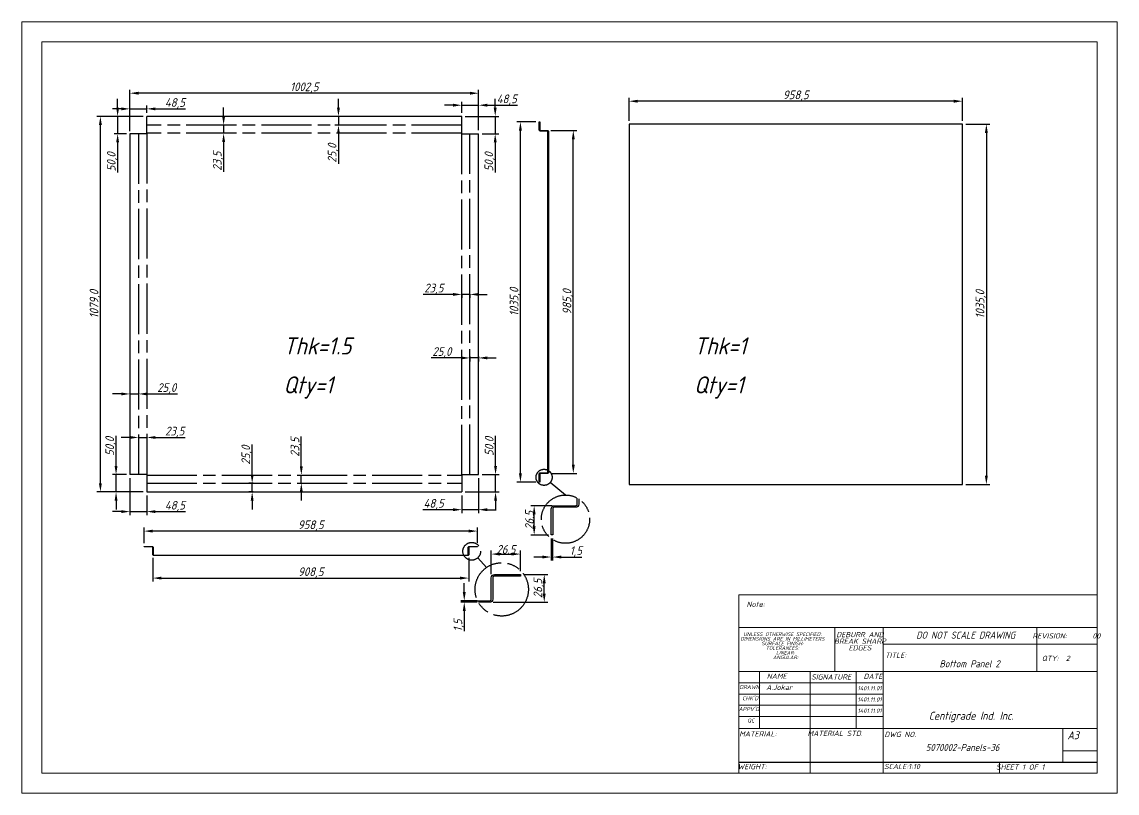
# Model space of a CAD drawing. Header units: inches. Extents: x 18597 to 101525, y -10106 to 51.
# Drawn here: x 78332 to 81481, y -5755 to -3539 of the extents above; entities that cross this region are included whole.
import ezdxf

# ---------------------------------------------------------------- set-up
doc = ezdxf.new("R2010")
doc.units = ezdxf.units.IN
doc.header["$LTSCALE"] = 6
doc.header["$MEASUREMENT"] = 0
doc.linetypes.add('ACAD_ISO08W100', pattern=[36, 24, -3, 6, -3])
doc.linetypes.add('SLD-Solid', pattern=[0])
doc.styles.add('GENISO', font='geniso.shx', dxfattribs={"oblique": 15})
doc.dimstyles.new('Scale', dxfattribs={"dimscale": 10, "dimtxt": 2.5, "dimasz": 2.5, "dimexe": 1, "dimexo": 1, "dimgap": 0.1, "dimtad": 1, "dimdec": 1, "dimzin": 0, "dimtxsty": 'GENISO', "dimcen": 2.5, "dimclrd": 1, "dimclre": 1, "dimclrt": 256, "dimadec": 0, "dimazin": 0, "dimtfac": 1, "dimtdec": 1, "dimtmove": 0, "dimatfit": 3, "dimfxl": 1, "dimtzin": 0, "dimlwd": -1, "dimlwe": -1, "dimarcsym": 0})
doc.dimstyles.new('Scale 3', dxfattribs={"dimscale": 10, "dimtxt": 2.5, "dimasz": 2.5, "dimexe": 1, "dimexo": 1, "dimgap": 0.1, "dimtad": 1, "dimdec": 1, "dimlfac": 0.333333, "dimzin": 0, "dimtxsty": 'GENISO', "dimcen": 2.5, "dimclrd": 1, "dimclre": 1, "dimclrt": 256, "dimadec": 0, "dimazin": 0, "dimtfac": 1, "dimtdec": 1, "dimtmove": 0, "dimatfit": 3, "dimfxl": 1, "dimtzin": 0, "dimlwd": -1, "dimlwe": -1, "dimarcsym": 0})

# ---------------------------------------------------------------- blocks, each defined once
blk = doc.blocks.new('*D670')
at = {"color": 1, "transparency": 16777216}
for p, q in [((78681.3, -3810.5), (78548, -3810.5)), ((78558, -4864.5), (78558, -3835.5)), ((78681.3, -4889.5), (78548, -4889.5))]:
    blk.add_line(p, q, dxfattribs=at)
for points in [[(78553.8, -3835.5), (78562.2, -3835.5), (78558, -3810.5)], [(78553.8, -4864.5), (78562.2, -4864.5), (78558, -4889.5)]]:
    blk.add_solid(points, dxfattribs=at)
at = {"layer": 'Defpoints', "color": 0, "transparency": 16777216}
for p in [(78558, -3810.5), (78691.3, -3810.5), (78691.3, -4889.5)]:
    blk.add_point(p, dxfattribs=at)
at = {"transparency": 16777216, "insert": (78542.6, -4350), "char_height": 25, "attachment_point": 5, "rotation": 90, "style": 'GENISO'}
blk.add_mtext('1079,0', dxfattribs=at)
blk = doc.blocks.new('*D671')
at = {"color": 1, "transparency": 16777216}
for p, q in [((78642.8, -3850.5), (78642.8, -3734)), ((79620.3, -3744), (78667.8, -3744)), ((79645.3, -3850.5), (79645.3, -3734))]:
    blk.add_line(p, q, dxfattribs=at)
for points in [[(78667.8, -3739.8), (78667.8, -3748.2), (78642.8, -3744)], [(79620.3, -3739.8), (79620.3, -3748.2), (79645.3, -3744)]]:
    blk.add_solid(points, dxfattribs=at)
at = {"layer": 'Defpoints', "color": 0, "transparency": 16777216}
for p in [(78642.8, -3744), (78642.8, -3860.5), (79645.3, -3860.5)]:
    blk.add_point(p, dxfattribs=at)
at = {"transparency": 16777216, "insert": (79144.1, -3728.6), "char_height": 25, "attachment_point": 5, "style": 'GENISO'}
blk.add_mtext('1002,5', dxfattribs=at)
blk = doc.blocks.new('*D672')
at = {"color": 1, "transparency": 16777216}
for p, q in [((79571.8, -4322), (79486.3, -4322)), ((79596.8, -4321.5), (79596.8, -4332)), ((79620.3, -4322), (79596.8, -4322)), ((79620.3, -4321.5), (79620.3, -4332)), ((79645.3, -4322), (79670.3, -4322))]:
    blk.add_line(p, q, dxfattribs=at)
for points in [[(79571.8, -4317.8), (79571.8, -4326.2), (79596.8, -4322)], [(79645.3, -4317.8), (79645.3, -4326.2), (79620.3, -4322)]]:
    blk.add_solid(points, dxfattribs=at)
at = {"layer": 'Defpoints', "color": 0, "transparency": 16777216}
for p in [(79596.8, -4311.5), (79620.3, -4311.5), (79596.8, -4322)]:
    blk.add_point(p, dxfattribs=at)
at = {"transparency": 16777216, "insert": (79516.6, -4306.6), "char_height": 25, "attachment_point": 5, "style": 'GENISO'}
blk.add_mtext('23,5', dxfattribs=at)
blk = doc.blocks.new('*D673')
at = {"color": 1, "transparency": 16777216}
for p, q in [((79620.3, -4500.5), (79620.3, -4514.5)), ((79645.3, -4500.5), (79645.3, -4514.5)), ((79595.3, -4504.5), (79508.9, -4504.5)), ((79645.3, -4504.5), (79620.3, -4504.5)), ((79670.3, -4504.5), (79695.3, -4504.5))]:
    blk.add_line(p, q, dxfattribs=at)
for points in [[(79595.3, -4500.3), (79595.3, -4508.7), (79620.3, -4504.5)], [(79670.3, -4500.3), (79670.3, -4508.7), (79645.3, -4504.5)]]:
    blk.add_solid(points, dxfattribs=at)
at = {"layer": 'Defpoints', "color": 0, "transparency": 16777216}
for p in [(79620.3, -4490.5), (79645.3, -4490.5), (79620.3, -4504.5)]:
    blk.add_point(p, dxfattribs=at)
at = {"transparency": 16777216, "insert": (79539.6, -4489.1), "char_height": 25, "attachment_point": 5, "style": 'GENISO'}
blk.add_mtext('25,0', dxfattribs=at)
blk = doc.blocks.new('*D674')
at = {"color": 1, "transparency": 16777216}
for p, q in [((79135.6, -4816), (79135.6, -4730.5)), ((79135.6, -4864.5), (79135.6, -4841)), ((79136.6, -4841), (79145.6, -4841)), ((79136.6, -4864.5), (79145.6, -4864.5)), ((79135.6, -4889.5), (79135.6, -4914.5))]:
    blk.add_line(p, q, dxfattribs=at)
for points in [[(79131.4, -4816), (79139.8, -4816), (79135.6, -4841)], [(79131.4, -4889.5), (79139.8, -4889.5), (79135.6, -4864.5)]]:
    blk.add_solid(points, dxfattribs=at)
at = {"layer": 'Defpoints', "color": 0, "transparency": 16777216}
for p in [(79126.6, -4841), (79135.6, -4841), (79126.6, -4864.5)]:
    blk.add_point(p, dxfattribs=at)
at = {"transparency": 16777216, "insert": (79120.2, -4760.8), "char_height": 25, "attachment_point": 5, "rotation": 90, "style": 'GENISO'}
blk.add_mtext('23,5', dxfattribs=at)
blk = doc.blocks.new('*D675')
at = {"color": 1, "transparency": 16777216}
for p, q in [((78994.3, -4839.5), (78994.3, -4753.1)), ((78996.8, -4864.5), (78984.3, -4864.5)), ((78994.3, -4889.5), (78994.3, -4864.5)), ((78996.8, -4889.5), (78984.3, -4889.5)), ((78994.3, -4914.5), (78994.3, -4939.5))]:
    blk.add_line(p, q, dxfattribs=at)
for points in [[(78990.1, -4839.5), (78998.4, -4839.5), (78994.3, -4864.5)], [(78990.1, -4914.5), (78998.4, -4914.5), (78994.3, -4889.5)]]:
    blk.add_solid(points, dxfattribs=at)
at = {"layer": 'Defpoints', "color": 0, "transparency": 16777216}
for p in [(78994.3, -4864.5), (79006.8, -4864.5), (79006.8, -4889.5)]:
    blk.add_point(p, dxfattribs=at)
at = {"transparency": 16777216, "insert": (78978.9, -4783.8), "char_height": 25, "attachment_point": 5, "rotation": 90, "style": 'GENISO'}
blk.add_mtext('25,0', dxfattribs=at)
blk = doc.blocks.new('*D676')
at = {"color": 1, "transparency": 16777216}
for p, q in [((78642.8, -4733), (78617.8, -4733)), ((78667.8, -4733), (78691.3, -4733)), ((78667.8, -4733.5), (78667.8, -4743)), ((78691.3, -4733.5), (78691.3, -4743)), ((78716.3, -4733), (78801.9, -4733))]:
    blk.add_line(p, q, dxfattribs=at)
for points in [[(78642.8, -4728.8), (78642.8, -4737.2), (78667.8, -4733)], [(78716.3, -4728.8), (78716.3, -4737.2), (78691.3, -4733)]]:
    blk.add_solid(points, dxfattribs=at)
at = {"layer": 'Defpoints', "color": 0, "transparency": 16777216}
for p in [(78667.8, -4723.5), (78691.3, -4723.5), (78691.3, -4733)]:
    blk.add_point(p, dxfattribs=at)
at = {"transparency": 16777216, "insert": (78771.6, -4717.6), "char_height": 25, "attachment_point": 5, "style": 'GENISO'}
blk.add_mtext('23,5', dxfattribs=at)
blk = doc.blocks.new('*D677')
at = {"color": 1, "transparency": 16777216}
for p, q in [((78617.8, -4608), (78592.8, -4608)), ((78642.8, -4608), (78667.8, -4608)), ((78642.8, -4609.5), (78642.8, -4618)), ((78667.8, -4609.5), (78667.8, -4618)), ((78692.8, -4608), (78779.3, -4608))]:
    blk.add_line(p, q, dxfattribs=at)
for points in [[(78617.8, -4603.8), (78617.8, -4612.2), (78642.8, -4608)], [(78692.8, -4603.8), (78692.8, -4612.2), (78667.8, -4608)]]:
    blk.add_solid(points, dxfattribs=at)
at = {"layer": 'Defpoints', "color": 0, "transparency": 16777216}
for p in [(78642.8, -4599.5), (78667.8, -4599.5), (78667.8, -4608)]:
    blk.add_point(p, dxfattribs=at)
at = {"transparency": 16777216, "insert": (78748.6, -4592.6), "char_height": 25, "attachment_point": 5, "style": 'GENISO'}
blk.add_mtext('25,0', dxfattribs=at)
blk = doc.blocks.new('*D678')
at = {"color": 1, "transparency": 16777216}
for p, q in [((78912.2, -3810.5), (78912.2, -3785.5)), ((78918.2, -3835.5), (78902.2, -3835.5)), ((78912.2, -3835.5), (78912.2, -3859)), ((78918.2, -3859), (78902.2, -3859)), ((78912.2, -3884), (78912.2, -3969.6))]:
    blk.add_line(p, q, dxfattribs=at)
for points in [[(78908, -3810.5), (78916.4, -3810.5), (78912.2, -3835.5)], [(78908, -3884), (78916.4, -3884), (78912.2, -3859)]]:
    blk.add_solid(points, dxfattribs=at)
at = {"layer": 'Defpoints', "color": 0, "transparency": 16777216}
for p in [(78928.2, -3835.5), (78912.2, -3859), (78928.2, -3859)]:
    blk.add_point(p, dxfattribs=at)
at = {"transparency": 16777216, "insert": (78896.8, -3939.3), "char_height": 25, "attachment_point": 5, "rotation": 90, "style": 'GENISO'}
blk.add_mtext('23,5', dxfattribs=at)
blk = doc.blocks.new('*D679')
at = {"color": 1, "transparency": 16777216}
for p, q in [((79242.4, -3785.5), (79242.4, -3760.5)), ((79245.9, -3810.5), (79232.4, -3810.5)), ((79245.9, -3835.5), (79232.4, -3835.5)), ((79242.4, -3810.5), (79242.4, -3835.5)), ((79242.4, -3860.5), (79242.4, -3947))]:
    blk.add_line(p, q, dxfattribs=at)
for points in [[(79238.2, -3785.5), (79246.5, -3785.5), (79242.4, -3810.5)], [(79238.2, -3860.5), (79246.5, -3860.5), (79242.4, -3835.5)]]:
    blk.add_solid(points, dxfattribs=at)
at = {"layer": 'Defpoints', "color": 0, "transparency": 16777216}
for p in [(79242.4, -3835.5), (79255.9, -3810.5), (79255.9, -3835.5)]:
    blk.add_point(p, dxfattribs=at)
at = {"transparency": 16777216, "insert": (79227, -3916.3), "char_height": 25, "attachment_point": 5, "rotation": 90, "style": 'GENISO'}
blk.add_mtext('25,0', dxfattribs=at)
blk = doc.blocks.new('*D680')
at = {"color": 1, "transparency": 16777216}
for p, q in [((79596.8, -3800.5), (79596.8, -3768.5)), ((79645.3, -3850.5), (79645.3, -3768.5)), ((79571.8, -3778.5), (79546.8, -3778.5)), ((79596.8, -3778.5), (79645.3, -3778.5)), ((79670.3, -3778.5), (79757, -3778.5))]:
    blk.add_line(p, q, dxfattribs=at)
for points in [[(79571.8, -3774.3), (79571.8, -3782.7), (79596.8, -3778.5)], [(79670.3, -3774.3), (79670.3, -3782.7), (79645.3, -3778.5)]]:
    blk.add_solid(points, dxfattribs=at)
at = {"layer": 'Defpoints', "color": 0, "transparency": 16777216}
for p in [(79645.3, -3778.5), (79596.8, -3810.5), (79645.3, -3860.5)]:
    blk.add_point(p, dxfattribs=at)
at = {"transparency": 16777216, "insert": (79726.2, -3763.1), "char_height": 25, "attachment_point": 5, "style": 'GENISO'}
blk.add_mtext('48,5', dxfattribs=at)
blk = doc.blocks.new('*D666')
at = {"color": 1, "transparency": 16777216}
for p, q in [((79693, -3785.5), (79693, -3760.5)), ((79606.8, -3810.5), (79703, -3810.5)), ((79693, -3810.5), (79693, -3860.5)), ((79655.3, -3860.5), (79703, -3860.5)), ((79693, -3885.5), (79693, -3972))]:
    blk.add_line(p, q, dxfattribs=at)
for points in [[(79688.8, -3785.5), (79697.2, -3785.5), (79693, -3810.5)], [(79688.8, -3885.5), (79697.2, -3885.5), (79693, -3860.5)]]:
    blk.add_solid(points, dxfattribs=at)
at = {"layer": 'Defpoints', "color": 0, "transparency": 16777216}
for p in [(79596.8, -3810.5), (79645.3, -3860.5), (79693, -3860.5)]:
    blk.add_point(p, dxfattribs=at)
at = {"transparency": 16777216, "insert": (79677.6, -3941.3), "char_height": 25, "attachment_point": 5, "rotation": 90, "style": 'GENISO'}
blk.add_mtext('50,0', dxfattribs=at)
blk = doc.blocks.new('*D681')
at = {"color": 1, "transparency": 16777216}
for p, q in [((79645.3, -4849.5), (79645.3, -4950.5)), ((79596.8, -4899.5), (79596.8, -4950.5)), ((79571.8, -4940.5), (79485.1, -4940.5)), ((79645.3, -4940.5), (79596.8, -4940.5)), ((79670.3, -4940.5), (79695.3, -4940.5))]:
    blk.add_line(p, q, dxfattribs=at)
for points in [[(79571.8, -4936.3), (79571.8, -4944.7), (79596.8, -4940.5)], [(79670.3, -4936.3), (79670.3, -4944.7), (79645.3, -4940.5)]]:
    blk.add_solid(points, dxfattribs=at)
at = {"layer": 'Defpoints', "color": 0, "transparency": 16777216}
for p in [(79645.3, -4839.5), (79596.8, -4889.5), (79596.8, -4940.5)]:
    blk.add_point(p, dxfattribs=at)
at = {"transparency": 16777216, "insert": (79516, -4925.1), "char_height": 25, "attachment_point": 5, "style": 'GENISO'}
blk.add_mtext('48,5', dxfattribs=at)
blk = doc.blocks.new('*D667')
at = {"color": 1, "transparency": 16777216}
for p, q in [((79694, -4814.5), (79694, -4728.1)), ((79655.3, -4839.5), (79704, -4839.5)), ((79694, -4889.5), (79694, -4839.5)), ((79606.8, -4889.5), (79704, -4889.5)), ((79694, -4914.5), (79694, -4939.5))]:
    blk.add_line(p, q, dxfattribs=at)
for points in [[(79689.8, -4814.5), (79698.2, -4814.5), (79694, -4839.5)], [(79689.8, -4914.5), (79698.2, -4914.5), (79694, -4889.5)]]:
    blk.add_solid(points, dxfattribs=at)
at = {"layer": 'Defpoints', "color": 0, "transparency": 16777216}
for p in [(79645.3, -4839.5), (79694, -4839.5), (79596.8, -4889.5)]:
    blk.add_point(p, dxfattribs=at)
at = {"transparency": 16777216, "insert": (79678.6, -4758.8), "char_height": 25, "attachment_point": 5, "rotation": 90, "style": 'GENISO'}
blk.add_mtext('50,0', dxfattribs=at)
blk = doc.blocks.new('*D682')
at = {"color": 1, "transparency": 16777216}
for p, q in [((78603, -4814.5), (78603, -4728.1)), ((78632.8, -4839.5), (78593, -4839.5)), ((78603, -4889.5), (78603, -4839.5)), ((78681.3, -4889.5), (78593, -4889.5)), ((78603, -4914.5), (78603, -4939.5))]:
    blk.add_line(p, q, dxfattribs=at)
for points in [[(78598.8, -4814.5), (78607.2, -4814.5), (78603, -4839.5)], [(78598.8, -4914.5), (78607.2, -4914.5), (78603, -4889.5)]]:
    blk.add_solid(points, dxfattribs=at)
at = {"layer": 'Defpoints', "color": 0, "transparency": 16777216}
for p in [(78603, -4839.5), (78642.8, -4839.5), (78691.3, -4889.5)]:
    blk.add_point(p, dxfattribs=at)
at = {"transparency": 16777216, "insert": (78587.6, -4758.8), "char_height": 25, "attachment_point": 5, "rotation": 90, "style": 'GENISO'}
blk.add_mtext('50,0', dxfattribs=at)
blk = doc.blocks.new('*D668')
at = {"color": 1, "transparency": 16777216}
for p, q in [((78642.8, -4849.5), (78642.8, -4956)), ((78691.3, -4899.5), (78691.3, -4956)), ((78617.8, -4946), (78592.8, -4946)), ((78642.8, -4946), (78691.3, -4946)), ((78716.3, -4946), (78803, -4946))]:
    blk.add_line(p, q, dxfattribs=at)
for points in [[(78617.8, -4941.8), (78617.8, -4950.2), (78642.8, -4946)], [(78716.3, -4941.8), (78716.3, -4950.2), (78691.3, -4946)]]:
    blk.add_solid(points, dxfattribs=at)
at = {"layer": 'Defpoints', "color": 0, "transparency": 16777216}
for p in [(78642.8, -4839.5), (78691.3, -4889.5), (78691.3, -4946)]:
    blk.add_point(p, dxfattribs=at)
at = {"transparency": 16777216, "insert": (78772.2, -4930.6), "char_height": 25, "attachment_point": 5, "style": 'GENISO'}
blk.add_mtext('48,5', dxfattribs=at)
blk = doc.blocks.new('*D669')
at = {"color": 1, "transparency": 16777216}
for p, q in [((78607.5, -3785.5), (78607.5, -3760.5)), ((78681.3, -3810.5), (78597.5, -3810.5)), ((78607.5, -3810.5), (78607.5, -3860.5)), ((78632.8, -3860.5), (78597.5, -3860.5)), ((78607.5, -3885.5), (78607.5, -3972))]:
    blk.add_line(p, q, dxfattribs=at)
for points in [[(78603.3, -3785.5), (78611.7, -3785.5), (78607.5, -3810.5)], [(78603.3, -3885.5), (78611.7, -3885.5), (78607.5, -3860.5)]]:
    blk.add_solid(points, dxfattribs=at)
at = {"layer": 'Defpoints', "color": 0, "transparency": 16777216}
for p in [(78691.3, -3810.5), (78607.5, -3860.5), (78642.8, -3860.5)]:
    blk.add_point(p, dxfattribs=at)
at = {"transparency": 16777216, "insert": (78592.1, -3941.3), "char_height": 25, "attachment_point": 5, "rotation": 90, "style": 'GENISO'}
blk.add_mtext('50,0', dxfattribs=at)
blk = doc.blocks.new('*D683')
at = {"color": 1, "transparency": 16777216}
for p, q in [((78617.8, -3789), (78592.8, -3789)), ((78642.8, -3853), (78642.8, -3779)), ((78642.8, -3789), (78691.3, -3789)), ((78691.3, -3800.5), (78691.3, -3779)), ((78716.3, -3789), (78803, -3789))]:
    blk.add_line(p, q, dxfattribs=at)
for points in [[(78617.8, -3784.8), (78617.8, -3793.2), (78642.8, -3789)], [(78716.3, -3784.8), (78716.3, -3793.2), (78691.3, -3789)]]:
    blk.add_solid(points, dxfattribs=at)
at = {"layer": 'Defpoints', "color": 0, "transparency": 16777216}
for p in [(78691.3, -3789), (78691.3, -3810.5), (78642.8, -3863)]:
    blk.add_point(p, dxfattribs=at)
at = {"transparency": 16777216, "insert": (78772.2, -3773.6), "char_height": 25, "attachment_point": 5, "style": 'GENISO'}
blk.add_mtext('48,5', dxfattribs=at)
blk = doc.blocks.new('*D684')
at = {"color": 1, "transparency": 16777216}
for p, q in [((78708.5, -5079.1), (78708.5, -5147)), ((79617, -5079.1), (79617, -5147)), ((78733.5, -5137), (79592, -5137))]:
    blk.add_line(p, q, dxfattribs=at)
for points in [[(78733.5, -5132.8), (78733.5, -5141.2), (78708.5, -5137)], [(79592, -5132.8), (79592, -5141.2), (79617, -5137)]]:
    blk.add_solid(points, dxfattribs=at)
at = {"layer": 'Defpoints', "color": 0, "transparency": 16777216}
for p in [(78708.5, -5069.1), (79617, -5069.1), (79617, -5137)]:
    blk.add_point(p, dxfattribs=at)
at = {"transparency": 16777216, "insert": (79162.8, -5121.6), "char_height": 25, "attachment_point": 5, "style": 'GENISO'}
blk.add_mtext('908,5', dxfattribs=at)
blk = doc.blocks.new('*D685')
at = {"color": 1, "transparency": 16777216}
for p, q in [((79853.2, -3851.2), (79927.5, -3851.2)), ((79917.5, -4811.2), (79917.5, -3876.2)), ((79853.2, -4836.2), (79927.5, -4836.2))]:
    blk.add_line(p, q, dxfattribs=at)
for points in [[(79913.3, -3876.2), (79921.7, -3876.2), (79917.5, -3851.2)], [(79913.3, -4811.2), (79921.7, -4811.2), (79917.5, -4836.2)]]:
    blk.add_solid(points, dxfattribs=at)
at = {"layer": 'Defpoints', "color": 0, "transparency": 16777216}
for p in [(79843.2, -3851.2), (79917.5, -3851.2), (79843.2, -4836.2)]:
    blk.add_point(p, dxfattribs=at)
at = {"transparency": 16777216, "insert": (79902.1, -4343.7), "char_height": 25, "attachment_point": 5, "rotation": 90, "style": 'GENISO'}
blk.add_mtext('985,0', dxfattribs=at)
blk = doc.blocks.new('*D686')
at = {"color": 1, "transparency": 16777216}
for p, q in [((79809.7, -3826.2), (79755.5, -3826.2)), ((79765.5, -4836.2), (79765.5, -3851.2)), ((79809.7, -4861.2), (79755.5, -4861.2))]:
    blk.add_line(p, q, dxfattribs=at)
for points in [[(79761.3, -3851.2), (79769.7, -3851.2), (79765.5, -3826.2)], [(79761.3, -4836.2), (79769.7, -4836.2), (79765.5, -4861.2)]]:
    blk.add_solid(points, dxfattribs=at)
at = {"layer": 'Defpoints', "color": 0, "transparency": 16777216}
for p in [(79765.5, -3826.2), (79819.7, -3826.2), (79819.7, -4861.2)]:
    blk.add_point(p, dxfattribs=at)
at = {"transparency": 16777216, "insert": (79750.1, -4343.7), "char_height": 25, "attachment_point": 5, "rotation": 90, "style": 'GENISO'}
blk.add_mtext('1035,0', dxfattribs=at)
blk = doc.blocks.new('*D687')
at = {"color": 1, "transparency": 16777216}
for p, q in [((78683.5, -5036.6), (78683.5, -4992)), ((79617, -5002), (78708.5, -5002)), ((79642, -5035.9), (79642, -4992))]:
    blk.add_line(p, q, dxfattribs=at)
for points in [[(78708.5, -4997.8), (78708.5, -5006.2), (78683.5, -5002)], [(79617, -4997.8), (79617, -5006.2), (79642, -5002)]]:
    blk.add_solid(points, dxfattribs=at)
at = {"layer": 'Defpoints', "color": 0, "transparency": 16777216}
for p in [(78683.5, -5002), (78683.5, -5046.6), (79642, -5045.9)]:
    blk.add_point(p, dxfattribs=at)
at = {"transparency": 16777216, "insert": (79162.8, -4986.6), "char_height": 25, "attachment_point": 5, "style": 'GENISO'}
blk.add_mtext('958,5', dxfattribs=at)
blk = doc.blocks.new('*D688')
at = {"color": 1, "transparency": 16777216}
for p, q in [((79775.8, -5127), (79844, -5127)), ((79834, -5181.5), (79834, -5152)), ((79687.3, -5206.5), (79844, -5206.5))]:
    blk.add_line(p, q, dxfattribs=at)
for points in [[(79829.8, -5152), (79838.2, -5152), (79834, -5127)], [(79829.8, -5181.5), (79838.2, -5181.5), (79834, -5206.5)]]:
    blk.add_solid(points, dxfattribs=at)
at = {"layer": 'Defpoints', "color": 0, "transparency": 16777216}
for p in [(79765.8, -5127), (79834, -5127), (79677.3, -5206.5)]:
    blk.add_point(p, dxfattribs=at)
at = {"transparency": 16777216, "insert": (79818.6, -5166.8), "char_height": 25, "attachment_point": 5, "rotation": 90, "style": 'GENISO'}
blk.add_mtext('26,5', dxfattribs=at)
blk = doc.blocks.new('*D689')
at = {"color": 1, "transparency": 16777216}
for p, q in [((79681.8, -5126), (79681.8, -5058)), ((79706.8, -5068), (79740.8, -5068)), ((79765.8, -5117), (79765.8, -5058))]:
    blk.add_line(p, q, dxfattribs=at)
for points in [[(79706.8, -5063.8), (79706.8, -5072.2), (79681.8, -5068)], [(79740.8, -5063.8), (79740.8, -5072.2), (79765.8, -5068)]]:
    blk.add_solid(points, dxfattribs=at)
at = {"layer": 'Defpoints', "color": 0, "transparency": 16777216}
for p in [(79765.8, -5068), (79765.8, -5127), (79681.8, -5136)]:
    blk.add_point(p, dxfattribs=at)
at = {"transparency": 16777216, "insert": (79723.8, -5054.5), "char_height": 25, "attachment_point": 5, "style": 'GENISO'}
blk.add_mtext('26.5', dxfattribs=at)
blk = doc.blocks.new('*D690')
at = {"color": 1, "transparency": 16777216}
for p, q in [((79856.5, -4929.2), (79795, -4929.2)), ((79805, -4988.2), (79805, -4954.2)), ((79846, -5013.2), (79795, -5013.2))]:
    blk.add_line(p, q, dxfattribs=at)
for points in [[(79800.8, -4954.2), (79809.2, -4954.2), (79805, -4929.2)], [(79800.8, -4988.2), (79809.2, -4988.2), (79805, -5013.2)]]:
    blk.add_solid(points, dxfattribs=at)
at = {"layer": 'Defpoints', "color": 0, "transparency": 16777216}
for p in [(79805, -4929.2), (79866.5, -4929.2), (79856, -5013.2)]:
    blk.add_point(p, dxfattribs=at)
at = {"transparency": 16777216, "insert": (79791.5, -4971.2), "char_height": 25, "attachment_point": 5, "rotation": 90, "style": 'GENISO'}
blk.add_mtext('26.5', dxfattribs=at)
blk = doc.blocks.new('*D691')
at = {"color": 1, "transparency": 16777216}
for p, q in [((79853.7, -5023.2), (79853.7, -5086.5)), ((79858.2, -5023.2), (79858.2, -5086.5)), ((79828.7, -5076.5), (79803.7, -5076.5)), ((79853.7, -5076.5), (79858.2, -5076.5)), ((79883.2, -5076.5), (79941.6, -5076.5))]:
    blk.add_line(p, q, dxfattribs=at)
for points in [[(79828.7, -5072.3), (79828.7, -5080.7), (79853.7, -5076.5)], [(79883.2, -5072.3), (79883.2, -5080.7), (79858.2, -5076.5)]]:
    blk.add_solid(points, dxfattribs=at)
at = {"layer": 'Defpoints', "color": 0, "transparency": 16777216}
for p in [(79853.7, -5013.2), (79858.2, -5013.2), (79858.2, -5076.5)]:
    blk.add_point(p, dxfattribs=at)
at = {"transparency": 16777216, "insert": (79924.9, -5061.1), "char_height": 25, "attachment_point": 5, "style": 'GENISO'}
blk.add_mtext('1,5', dxfattribs=at)
blk = doc.blocks.new('*D692')
at = {"color": 1, "transparency": 16777216}
for p, q in [((79604, -5177), (79604, -5152)), ((79641, -5202), (79594, -5202)), ((79641, -5206.5), (79594, -5206.5)), ((79604, -5202), (79604, -5206.5)), ((79604, -5231.5), (79604, -5289.9))]:
    blk.add_line(p, q, dxfattribs=at)
for points in [[(79599.8, -5177), (79608.2, -5177), (79604, -5202)], [(79599.8, -5231.5), (79608.2, -5231.5), (79604, -5206.5)]]:
    blk.add_solid(points, dxfattribs=at)
at = {"layer": 'Defpoints', "color": 0, "transparency": 16777216}
for p in [(79604, -5206.5), (79651, -5202), (79651, -5206.5)]:
    blk.add_point(p, dxfattribs=at)
at = {"transparency": 16777216, "insert": (79588.6, -5273.2), "char_height": 25, "attachment_point": 5, "rotation": 90, "style": 'GENISO'}
blk.add_mtext('1,5', dxfattribs=at)
blk = doc.blocks.new('*D693')
at = {"color": 1, "transparency": 16777216}
for p, q in [((80078, -3823), (80078, -3757)), ((81011.5, -3767), (80103, -3767)), ((81036.5, -3823), (81036.5, -3757))]:
    blk.add_line(p, q, dxfattribs=at)
for points in [[(80103, -3762.8), (80103, -3771.2), (80078, -3767)], [(81011.5, -3762.8), (81011.5, -3771.2), (81036.5, -3767)]]:
    blk.add_solid(points, dxfattribs=at)
at = {"layer": 'Defpoints', "color": 0, "transparency": 16777216}
for p in [(80078, -3767), (80078, -3833), (81036.5, -3833)]:
    blk.add_point(p, dxfattribs=at)
at = {"transparency": 16777216, "insert": (80557.2, -3751.6), "char_height": 25, "attachment_point": 5, "style": 'GENISO'}
blk.add_mtext('958,5', dxfattribs=at)
blk = doc.blocks.new('*D694')
at = {"color": 1, "transparency": 16777216}
for p, q in [((81046.5, -3833), (81115, -3833)), ((81105, -3858), (81105, -4843)), ((81046.5, -4868), (81115, -4868))]:
    blk.add_line(p, q, dxfattribs=at)
for points in [[(81100.8, -3858), (81109.2, -3858), (81105, -3833)], [(81100.8, -4843), (81109.2, -4843), (81105, -4868)]]:
    blk.add_solid(points, dxfattribs=at)
at = {"layer": 'Defpoints', "color": 0, "transparency": 16777216}
for p in [(81036.5, -3833), (81036.5, -4868), (81105, -4868)]:
    blk.add_point(p, dxfattribs=at)
at = {"transparency": 16777216, "insert": (81089.6, -4350.5), "char_height": 25, "attachment_point": 5, "rotation": 90, "style": 'GENISO'}
blk.add_mtext('1035,0', dxfattribs=at)

msp = doc.modelspace()

# ---------------------------------------------------------------- linework, layer by layer
for p, q in [((78691.33, -3859.04), (78691.33, -3810.54)), ((79596.83, -3859.04), (79596.83, -3810.54)), ((78691.33, -3860.54), (78642.83, -3860.54)), ((79596.83, -3860.54), (79645.33, -3860.54)), ((78691.33, -4839.54), (78642.83, -4839.54)), ((78691.33, -4841.04), (78691.33, -4889.54)), ((79596.83, -4839.54), (79645.33, -4839.54)), ((79596.83, -4841.04), (79596.83, -4889.54)), ((80393.69, -5665.47), (81424, -5665.47))]:
    msp.add_line(p, q)
at = {"linetype": 'ACAD_ISO08W100'}
for p, q in [((79895.09, -4898.35), (79851.32, -4862.22)), ((79668.27, -5106.35), (79642.82, -5078.77))]:
    msp.add_line(p, q, dxfattribs=at)
at = {"color": 7, "linetype": 'SLD-Solid', "lineweight": 0}
for p, q in [((80393.69, -5184.85), (81424, -5184.85)), ((80393.69, -5184.85), (80393.69, -5278.53)), ((80393.69, -5278.53), (81424, -5278.53)), ((80393.69, -5278.53), (80393.69, -5695.82)), ((80669.85, -5278.53), (80669.85, -5405.61)), ((80807.94, -5278.53), (80807.94, -5697.71)), ((81250.18, -5405.61), (81250.18, -5278.53)), ((81424, -5326.9), (80807.94, -5326.9)), ((81424, -5405.61), (80393.69, -5405.61)), ((80452.86, -5405.61), (80452.86, -5568.73)), ((80598.47, -5405.61), (80598.47, -5695.82)), ((80730.54, -5405.61), (80730.54, -5568.73)), ((80807.94, -5695.82), (80807.94, -5405.61)), ((80807.94, -5437.86), (80393.69, -5437.86)), ((80807.94, -5470.1), (80393.69, -5470.1)), ((80807.94, -5502.35), (80393.69, -5502.35)), ((80807.94, -5534.59), (80393.69, -5534.59)), ((80472.59, -5568.73), (80393.69, -5568.73)), ((80472.59, -5568.73), (81424, -5568.73)), ((81325.37, -5665.47), (81325.37, -5568.73)), ((81424, -5633.22), (81325.37, -5633.22)), ((81143.28, -5697.71), (81143.28, -5665.47))]:
    msp.add_line(p, q, dxfattribs=at)
for points in [[(78332.29, -3539.21), (81480.91, -3539.21), (81480.91, -5754.62), (78332.29, -5754.62)], [(78389.2, -3596.11), (81424, -3596.11), (81424, -5697.71), (78389.2, -5697.71)]]:
    msp.add_lwpolyline(points, close=True, dxfattribs=at)
for points in [[(79596.83, -3810.54), (78691.33, -3810.54)], [(78642.83, -3860.54), (78642.83, -4839.54)], [(79645.33, -4839.54), (79645.33, -3860.54)], [(78691.33, -4889.54), (79596.83, -4889.54)]]:
    msp.add_lwpolyline(points)
at = {"linetype": 'ACAD_ISO08W100'}
for points in [[(79596.83, -3835.54), (78691.33, -3835.54)], [(78667.83, -3860.54), (78667.83, -4839.54)], [(79620.33, -4839.54), (79620.33, -3860.54)], [(78691.33, -4864.54), (79596.83, -4864.54)]]:
    msp.add_lwpolyline(points, dxfattribs=at)
for points in [[(79819.71, -4861.15), (79819.71, -4837.65, -0.4142136), (79822.71, -4834.65), (79843.21, -4834.65, 0.4142136), (79844.71, -4833.15), (79844.71, -3854.15, 0.4142136), (79843.21, -3852.65), (79822.71, -3852.65, -0.4142136), (79819.71, -3849.65), (79819.71, -3826.15), (79821.21, -3826.15), (79821.21, -3849.65, 0.4142136), (79822.71, -3851.15), (79843.21, -3851.15, -0.4142136), (79846.21, -3854.15), (79846.21, -4833.15, -0.4142136), (79843.21, -4836.15), (79822.71, -4836.15, 0.4142136), (79821.21, -4837.65), (79821.21, -4861.15)], [(78683.52, -5045.86), (78707.02, -5045.86, -0.4142136), (78710.02, -5048.86), (78710.02, -5069.36, 0.4142136), (78711.52, -5070.86), (79614.02, -5070.86, 0.4142136), (79615.52, -5069.36), (79615.52, -5048.86, -0.4142136), (79618.52, -5045.86), (79642.02, -5045.86), (79642.02, -5047.36), (79618.52, -5047.36, 0.4142136), (79617.02, -5048.86), (79617.02, -5069.36, -0.4142136), (79614.02, -5072.36), (78711.52, -5072.36, -0.4142136), (78708.52, -5069.36), (78708.52, -5048.86, 0.4142136), (78707.02, -5047.36), (78683.52, -5047.36)]]:
    msp.add_lwpolyline(points, format="xyb", close=True)
msp.add_lwpolyline([(81036.5, -3833), (80078, -3833), (80078, -4868), (81036.5, -4868)], close=True)
msp.add_lwpolyline([(79596.83, -3859.04), (78691.33, -3859.04), (78691.33, -4841.04), (79596.83, -4841.04)], close=True, dxfattribs=at)
for points in [[(79933.21, -4909.77), (79933.21, -4924.65, -0.4142136), (79924.21, -4933.65), (79862.71, -4933.65, 0.4142136), (79858.21, -4938.15), (79858.21, -5013.15), (79853.71, -5013.15), (79853.71, -4938.15, -0.4142136), (79862.71, -4929.15), (79924.21, -4929.15, 0.4142136), (79928.71, -4924.65), (79928.71, -4907.05)], [(79642.42, -5202.03), (79677.32, -5202.03, 0.4142136), (79681.82, -5197.53), (79681.82, -5136.03, -0.4142136), (79690.82, -5127.03), (79765.82, -5127.03), (79765.82, -5131.53), (79690.82, -5131.53, 0.4142136), (79686.32, -5136.03), (79686.32, -5197.53, -0.4142136), (79677.32, -5206.53), (79644.72, -5206.53)]]:
    msp.add_lwpolyline(points, format="xyb")
for centre, radius in [((79833.5, -4847.5), 23.11), ((79895.09, -4967.7), 69.34), ((79625.5, -5060), 25.54), ((79711.77, -5169.43), 76.63)]:
    msp.add_circle(centre, radius, dxfattribs=at)

# ---------------------------------------------------------------- texts
at = {"style": 'GENISO', "oblique": 15}
for s, p in [('Thk=1.5', (79084, -4494.5)), ('Thk=1', (80264.5, -4494.5)), ('Qty=1', (79084, -4606.5)), ('Qty=1', (80264.5, -4606.5))]:
    msp.add_text(s, height=49, dxfattribs=at).set_placement(p)
at = {"attachment_point": 5, "style": 'GENISO'}
for s, insert, char_height in [('Note:', (80441.69, -5212.27), 14.959), ('DIMENSIONS ARE IN MILLIMETERS', (80518.79, -5311.49), 10.4711), ('UNLESS OTHERWISE SPECIFIED:', (80518.79, -5298.22), 10.4711), ('SURFACE FINISH:', (80518.79, -5324.77), 10.4711), ('BREAK SHARP', (80741.6, -5318.32), 14.9587), ('DEBURR AND', (80741.6, -5299.36), 14.959), ('DO NOT SCALE DRAWING', (81045.5, -5300.93), 20.1367), ('REVISION:       00', (81335.2, -5303.06), 14.9587), ('TOLERANCES:', (80518.79, -5338.05), 10.4711), ('LINEAR:', (80527.75, -5351.33), 10.471), ('EDGES', (80741.6, -5337.29), 14.959), ('TITLE:', (80844.26, -5358.72), 14.959), ('ANGULAR:', (80527.75, -5364.6), 10.471), ('Bottom Panel 2', (81056.82, -5383.23), 20.1367), ('QTY:  2', (81304.68, -5367.54), 14.959), ('NAME', (80502.35, -5418.88), 14.959), ('SIGNATURE', (80658.96, -5421.02), 14.959), ('DATE', (80778.92, -5419.35), 14.959), ('DRAWN', (80424.09, -5450.11), 11.507), ('A.Jokar', (80509.67, -5450.89), 14.959), ("CHK'D", (80426.34, -5482.15), 11.507), ('1401.11.01', (80769.25, -5453.43), 11.967), ("APPV'D", (80422.26, -5513.23), 11.507), ('1401.11.01', (80769.25, -5485.67), 11.967), ('QC', (80427.74, -5546.23), 11.507), ('1401.11.01', (80769.25, -5517.92), 11.967), ('Centigrade Ind. Inc.', (81061.24, -5535.96), 23.0133), ('MATERIAL:', (80448.24, -5584.6), 14.959), ('MATERIAL STD.', (80669.98, -5582.91), 14.9587), ('DWG NO.', (80857.43, -5586.04), 14.959), ('A3', (81354.74, -5588.41), 23.013), ('5070002-Panels-36', (81036.72, -5623.5), 20.1367), ('WEIGHT:', (80431.79, -5678.55), 14.959), ('SCALE:1:10', (80862.4, -5678.2), 14.959), ('SHEET 1 OF 1', (81202.32, -5679.79), 14.9587)]:
    msp.add_mtext(s, dxfattribs=dict(at, insert=insert, char_height=char_height))

# ---------------------------------------------------------------- dimensions: what is measured, and where the dimension line sits
for base, p1, p2, dimstyle, picture, middle in [((78642.83, -3744), (79645.33, -3860.54), (78642.83, -3860.54), 'Scale', '*D671', (79144.08, -3728.62)), ((79645.33, -3778.5), (79596.83, -3810.54), (79645.33, -3860.54), 'Scale', '*D680', (79726.17, -3763.12)), ((80078, -3767), (81036.5, -3833), (80078, -3833), 'Scale', '*D693', (80557.25, -3751.63)), ((78691.33, -3789), (78642.83, -3863), (78691.33, -3810.54), 'Scale', '*D683', (78772.17, -3773.62)), ((79596.83, -4322), (79620.33, -4311.5), (79596.83, -4311.5), 'Scale', '*D672', (79516.56, -4306.62)), ((79620.33, -4504.5), (79645.33, -4490.5), (79620.33, -4490.5), 'Scale', '*D673', (79539.59, -4489.12)), ((78667.83, -4608), (78642.83, -4599.5), (78667.83, -4599.5), 'Scale', '*D677', (78748.56, -4592.62)), ((78691.33, -4733), (78667.83, -4723.5), (78691.33, -4723.5), 'Scale', '*D676', (78771.59, -4717.62)), ((78691.33, -4946), (78642.83, -4839.54), (78691.33, -4889.54), 'Scale', '*D668', (78772.17, -4930.62)), ((79596.83, -4940.5), (79645.33, -4839.54), (79596.83, -4889.54), 'Scale', '*D681', (79515.98, -4925.12)), ((78683.52, -5002), (79642.02, -5045.86), (78683.52, -5046.61), 'Scale', '*D687', (79162.77, -4986.63)), ((79858.21, -5076.5), (79853.71, -5013.15), (79858.21, -5013.15), 'Scale 3', '*D691', (79924.88, -5061.12)), ((79617.02, -5137), (78708.52, -5069.08), (79617.02, -5069.08), 'Scale', '*D684', (79162.77, -5121.63))]:
    dim = msp.add_linear_dim(base=base, p1=p1, p2=p2, dimstyle=dimstyle)
    dim.commit()
    dim.dimension.update_dxf_attribs({"geometry": picture, "text_midpoint": middle})
for base, p1, p2, dimstyle, picture, middle in [((78607.5, -3860.54), (78691.33, -3810.54), (78642.83, -3860.54), 'Scale', '*D669', (78592.13, -3941.27)), ((79242.38, -3835.54), (79255.88, -3810.54), (79255.88, -3835.54), 'Scale', '*D679', (79227.01, -3916.27)), ((79693, -3860.54), (79596.83, -3810.54), (79645.33, -3860.54), 'Scale', '*D666', (79677.63, -3941.27)), ((78912.19, -3859.04), (78928.19, -3835.54), (78928.19, -3859.04), 'Scale', '*D678', (78896.81, -3939.3)), ((78558, -3810.54), (78691.33, -4889.54), (78691.33, -3810.54), 'Scale', '*D670', (78542.63, -4350.04)), ((79765.5, -3826.15), (79819.71, -4861.15), (79819.71, -3826.15), 'Scale', '*D686', (79750.13, -4343.65)), ((81105, -4868), (81036.5, -3833), (81036.5, -4868), 'Scale', '*D694', (81089.63, -4350.5)), ((79917.5, -3851.15), (79843.21, -4836.15), (79843.21, -3851.15), 'Scale', '*D685', (79902.13, -4343.65)), ((78603, -4839.54), (78691.33, -4889.54), (78642.83, -4839.54), 'Scale', '*D682', (78587.63, -4758.8)), ((78994.26, -4864.54), (79006.76, -4889.54), (79006.76, -4864.54), 'Scale', '*D675', (78978.88, -4783.8)), ((79135.6, -4841.04), (79126.6, -4864.54), (79126.6, -4841.04), 'Scale', '*D674', (79120.22, -4760.77)), ((79694, -4839.54), (79596.83, -4889.54), (79645.33, -4839.54), 'Scale', '*D667', (79678.63, -4758.8)), ((79834, -5127.03), (79677.32, -5206.53), (79765.82, -5127.03), 'Scale 3', '*D688', (79818.62, -5166.78)), ((79604, -5206.53), (79651, -5202.03), (79651, -5206.53), 'Scale 3', '*D692', (79588.62, -5273.2))]:
    dim = msp.add_linear_dim(base=base, p1=p1, p2=p2, angle=90, dimstyle=dimstyle)
    dim.commit()
    dim.dimension.update_dxf_attribs({"geometry": picture, "text_midpoint": middle})
dim = msp.add_linear_dim(base=(79805, -4929.15), p1=(79855.96, -5013.15), p2=(79866.5, -4929.15), angle=90, text='26.5', dimstyle='Scale 3')
dim.commit()
dim.dimension.update_dxf_attribs({"geometry": '*D690', "text_midpoint": (79791.5, -4971.15)})
dim = msp.add_linear_dim(base=(79765.82, -5068), p1=(79681.82, -5136.03), p2=(79765.82, -5127.03), text='26.5', dimstyle='Scale 3')
dim.commit()
dim.dimension.update_dxf_attribs({"geometry": '*D689', "text_midpoint": (79723.82, -5054.5)})

doc.saveas('drawing.dxf')
